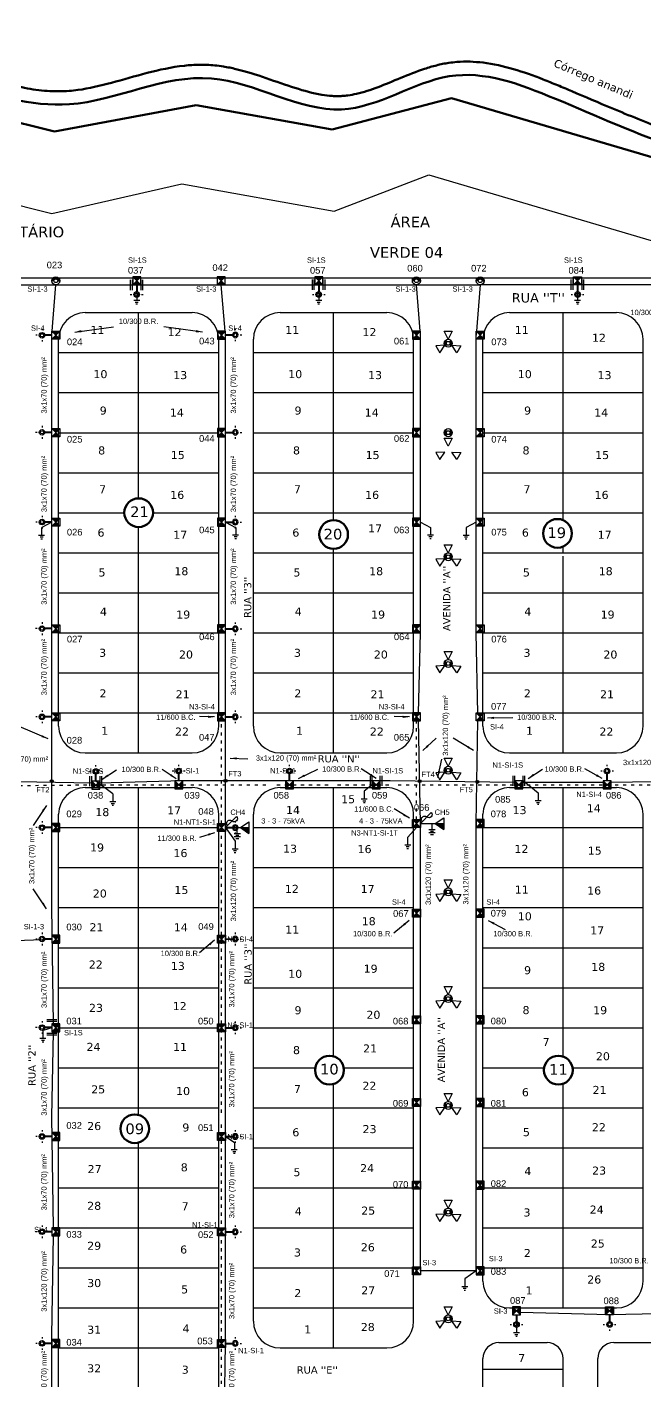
# Model space of a CAD drawing. Header units: millimetres. Extents: x 573 to 1525, y 204 to 1035.
# Drawn here: x 914 to 1146, y 527 to 1035 of the extents above; entities that cross this region are included whole.
import ezdxf

# ---------------------------------------------------------------- set-up
doc = ezdxf.new("R2010")
doc.units = ezdxf.units.MM
doc.header["$LTSCALE"] = 0.1
doc.linetypes.add('ACAD_ISO03W100', pattern=[30, 12, -18])
for name, color, linetype in [('Aterramento do neutro', 7, 'Continuous'), ('Chave Seccionadora', 7, 'Continuous'), ('DIVISALOTE', 8, 'Continuous'), ('LAGO', 4, 'Continuous'), ('Linha de Alta', 7, 'ACAD_ISO03W100'), ('Linha de Baixa', 7, 'Continuous'), ('LOTEAMENTO', 7, 'Continuous'), ('Luminária', 7, 'Continuous'), ('Luminária Central', 7, 'Continuous'), ('Numero do Poste', 7, 'Continuous'), ('Posteamento Quadrado', 7, 'Continuous'), ('Posteamento_circular', 7, 'Continuous'), ('Posto de Transformação de 112-5kVA', 7, 'Continuous'), ('Posto de transformação de 75kVA', 7, 'Continuous'), ('SECCIONAMENTO', 7, 'Continuous'), ('TEXTO', 5, 'Continuous'), ('TEXTO_POSTES', 7, 'Continuous')]:
    doc.layers.add(name, color=color, linetype=linetype)
doc.styles.get("Standard").update_dxf_attribs({"font": 'arial.ttf'})
doc.styles.add('TEXTO ARQ', font='verdana.ttf', dxfattribs={"height": 0.13})
doc.dimstyles.new('ISO-25', dxfattribs={"dimtxt": 2.5, "dimasz": 2.5, "dimexe": 1.25, "dimexo": 0.625, "dimtad": 1, "dimtxsty": 'Standard', "dimcen": 2.5, "dimadec": 0, "dimazin": 0, "dimtfac": 1, "dimtmove": 0, "dimatfit": 3, "dimfxl": 1, "dimarcsym": 0})

# ---------------------------------------------------------------- blocks, each defined once
blk = doc.blocks.new('A$C36D80377')
at = {"layer": 'Posteamento Quadrado'}
h = blk.add_hatch(color=256, dxfattribs=at)
h.paths.add_polyline_path([(3, 3), (0, 3), (1.5, 1.5)])
h.paths.add_polyline_path([(1.5, 1.5), (0, 0), (3, 0)])
blk.add_hatch(color=256, dxfattribs=at).paths.add_polyline_path([(1.5, 1.5), (0, 0), (3, 0)])
for p, q in [((0, 3), (3, 0)), ((3, 3), (0, 0))]:
    blk.add_line(p, q, dxfattribs=at)
blk.add_lwpolyline([(0, 0), (3, 0), (3, 3), (0, 3)], close=True, dxfattribs=at)
blk = doc.blocks.new('A$C2C4B7220')
at = {"layer": 'Posteamento_circular'}
blk.add_hatch(color=256, dxfattribs=at).paths.add_polyline_path([(0, 1.5), (0.79, 1.5, -1), (2.21, 1.5), (3, 1.5, 1)])
for p, q in [((0.79, 1.5), (0, 1.5)), ((2.21, 1.5), (3, 1.5))]:
    blk.add_line(p, q, dxfattribs=at)
for radius in [1.5, 0.706]:
    blk.add_circle((1.5, 1.5), radius, dxfattribs=at)
blk = doc.blocks.new('A$C0ECB1C16')
at = {"layer": 'Luminária'}
for p, q in [((0.54, 2.39), (0, 2.39)), ((2.39, 4.77), (2.39, 4.24)), ((2.39, 0.54), (2.39, 0)), ((3.42, 2.51), (3, 2.46)), ((3, 2.32), (3.42, 2.27)), ((6.05, 2.39), (3.01, 2.39)), ((6.05, 2.51), (3.42, 2.51)), ((6.05, 2.27), (3.42, 2.27))]:
    blk.add_line(p, q, dxfattribs=at)
for radius in [1.04, 0.618]:
    blk.add_circle((2.39, 2.39), radius, dxfattribs=at)
blk = doc.blocks.new('A$C71C201EE')
at = {"layer": 'Luminária'}
for p, q in [((2.39, 5.51), (2.39, 6.05)), ((0.54, 3.66), (0, 3.66)), ((2.32, 3.05), (2.27, 2.63)), ((2.27, 0), (2.27, 2.63)), ((2.39, 0), (2.39, 3.04)), ((2.51, 2.63), (2.46, 3.05)), ((2.51, 0), (2.51, 2.63)), ((4.77, 3.66), (4.24, 3.66))]:
    blk.add_line(p, q, dxfattribs=at)
for radius in [1.04, 0.618]:
    blk.add_circle((2.39, 3.66), radius, dxfattribs=at)
blk = doc.blocks.new('A$C404656BC')
at = {"layer": 'SECCIONAMENTO'}
for p, q in [((0, 4.8), (0, 0)), ((0.84, 4.8), (0.84, 0))]:
    blk.add_line(p, q, dxfattribs=at)
blk = doc.blocks.new('A$C0726275B')
at = {"layer": 'Aterramento do neutro'}
for p, q in [((0, 1.12), (2.86, 1.12)), ((2.86, 0), (2.86, 2.25)), ((3.55, 0.56), (3.55, 1.69)), ((4.24, 0.84), (4.24, 1.41))]:
    blk.add_line(p, q, dxfattribs=at)
blk = doc.blocks.new('A$C17DE67E3')
at = {"layer": 'Chave Seccionadora'}
blk.add_line((0, 0), (4.15, 4.09), dxfattribs=at)
for centre, start, end in [((1.64, 1.61), 224.442, 44.605), ((3.32, 3.26), 44.605, 224.442)]:
    blk.add_arc(centre, 1.18, start, end, dxfattribs=at)

msp = doc.modelspace()

# ---------------------------------------------------------------- hatches: boundary and pattern name
at = {"layer": 'Linha de Baixa'}
h = msp.add_hatch(color=256, dxfattribs=at)
h.paths.add_polyline_path([(923.57, 752.09), (923.01, 752.09, 0.414214), (923.57, 751.53)])
h.paths.add_polyline_path([(923.57, 752.66, 0.414214), (923.01, 752.09), (923.57, 752.09)])
h.paths.add_polyline_path([(924.14, 752.09, 0.414214), (923.57, 752.66), (923.57, 752.09)])
h.paths.add_polyline_path([(923.57, 751.53, 0.414214), (924.14, 752.09), (923.57, 752.09)])
h = msp.add_hatch(color=256, dxfattribs=at)
h.paths.add_polyline_path([(988.65, 752.23), (988.08, 752.23, 0.414214), (988.65, 751.67)])
h.paths.add_polyline_path([(988.65, 752.8, 0.414214), (988.08, 752.23), (988.65, 752.23)])
h.paths.add_polyline_path([(989.21, 752.23, 0.414214), (988.65, 752.8), (988.65, 752.23)])
h.paths.add_polyline_path([(988.65, 751.67, 0.414214), (989.21, 752.23), (988.65, 752.23)])
h = msp.add_hatch(color=256, dxfattribs=at)
h.paths.add_polyline_path([(1061.35, 752.09), (1060.78, 752.09, 0.414214), (1061.35, 751.53)])
h.paths.add_polyline_path([(1061.35, 752.66, 0.414214), (1060.78, 752.09), (1061.35, 752.09)])
h.paths.add_polyline_path([(1061.92, 752.09, 0.414214), (1061.35, 752.66), (1061.35, 752.09)])
h.paths.add_polyline_path([(1061.35, 751.53, 0.414214), (1061.92, 752.09), (1061.35, 752.09)])
h = msp.add_hatch(color=256, dxfattribs=at)
h.paths.add_polyline_path([(1082.97, 751.82), (1082.4, 751.82, 0.414214), (1082.97, 751.26)])
h.paths.add_polyline_path([(1082.97, 752.39, 0.414214), (1082.4, 751.82), (1082.97, 751.82)])
h.paths.add_polyline_path([(1083.53, 751.82, 0.414214), (1082.97, 752.39), (1082.97, 751.82)])
h.paths.add_polyline_path([(1082.97, 751.26, 0.414214), (1083.53, 751.82), (1082.97, 751.82)])
at = {"layer": 'Luminária Central'}
h = msp.add_hatch(color=256, dxfattribs=at)
h.paths.add_polyline_path([(1071.61, 916.69), (1071.05, 917.26, 0.198912), (1070.61, 916.2, 0.198912), (1071.05, 915.13), (1071.61, 915.7, -0.198912), (1071.4, 916.2, -0.198912)])
h.paths.add_polyline_path([(1073.17, 917.26), (1072.61, 916.69, -0.198912), (1072.82, 916.2, -0.198912), (1072.61, 915.7), (1073.17, 915.13, 0.198912), (1073.61, 916.2, 0.198912)])
h = msp.add_hatch(color=256, dxfattribs=at)
h.paths.add_polyline_path([(1071.61, 883.19), (1071.05, 883.76, 0.198912), (1070.61, 882.7, 0.198912), (1071.05, 881.63), (1071.61, 882.2, -0.198912), (1071.4, 882.7, -0.198912)])
h.paths.add_polyline_path([(1073.17, 883.76), (1072.61, 883.19, -0.198912), (1072.82, 882.7, -0.198912), (1072.61, 882.2), (1073.17, 881.63, 0.198912), (1073.61, 882.7, 0.198912)])
h = msp.add_hatch(color=256, dxfattribs=at)
h.paths.add_polyline_path([(1071.4, 836.2, -0.198912), (1071.61, 836.69), (1071.05, 837.26, 0.198912), (1070.61, 836.2, 0.198912), (1071.05, 835.13), (1071.61, 835.7, -0.198912)])
h.paths.add_polyline_path([(1073.61, 836.2, 0.198912), (1073.17, 837.26), (1072.61, 836.69, -0.198912), (1072.82, 836.2, -0.198912), (1072.61, 835.7), (1073.17, 835.13, 0.198912)])
h = msp.add_hatch(color=256, dxfattribs=at)
h.paths.add_polyline_path([(1071.4, 796.2, -0.198912), (1071.61, 796.69), (1071.05, 797.26, 0.198912), (1070.61, 796.2, 0.198912), (1071.05, 795.13), (1071.61, 795.7, -0.198912)])
h.paths.add_polyline_path([(1073.61, 796.2, 0.198912), (1073.17, 797.26), (1072.61, 796.69, -0.198912), (1072.82, 796.2, -0.198912), (1072.61, 795.7), (1073.17, 795.13, 0.198912)])
h = msp.add_hatch(color=256, dxfattribs=at)
h.paths.add_polyline_path([(1071.4, 756.2, -0.198912), (1071.61, 756.69), (1071.05, 757.26, 0.198912), (1070.61, 756.2, 0.198912), (1071.05, 755.13), (1071.61, 755.7, -0.198912)])
h.paths.add_polyline_path([(1073.61, 756.2, 0.198912), (1073.17, 757.26), (1072.61, 756.69, -0.198912), (1072.82, 756.2, -0.198912), (1072.61, 755.7), (1073.17, 755.13, 0.198912)])
h = msp.add_hatch(color=256, dxfattribs=at)
h.paths.add_polyline_path([(1071.4, 710.6, -0.198912), (1071.61, 711.1), (1071.05, 711.66, 0.198912), (1070.61, 710.6, 0.198912), (1071.05, 709.54), (1071.61, 710.1, -0.198912)])
h.paths.add_polyline_path([(1073.61, 710.6, 0.198912), (1073.17, 711.66), (1072.61, 711.1, -0.198912), (1072.82, 710.6, -0.198912), (1072.61, 710.1), (1073.17, 709.54, 0.198912)])
h = msp.add_hatch(color=256, dxfattribs=at)
h.paths.add_polyline_path([(1071.4, 670.6, -0.198912), (1071.61, 671.1), (1071.05, 671.66, 0.198912), (1070.61, 670.6, 0.198912), (1071.05, 669.54), (1071.61, 670.1, -0.198912)])
h.paths.add_polyline_path([(1073.61, 670.6, 0.198912), (1073.17, 671.66), (1072.61, 671.1, -0.198912), (1072.82, 670.6, -0.198912), (1072.61, 670.1), (1073.17, 669.54, 0.198912)])
h = msp.add_hatch(color=256, dxfattribs=at)
h.paths.add_polyline_path([(1071.4, 630.6, -0.198912), (1071.61, 631.1), (1071.05, 631.66, 0.198912), (1070.61, 630.6, 0.198912), (1071.05, 629.54), (1071.61, 630.1, -0.198912)])
h.paths.add_polyline_path([(1073.61, 630.6, 0.198912), (1073.17, 631.66), (1072.61, 631.1, -0.198912), (1072.82, 630.6, -0.198912), (1072.61, 630.1), (1073.17, 629.54, 0.198912)])
h = msp.add_hatch(color=256, dxfattribs=at)
h.paths.add_polyline_path([(1071.4, 590.6, 0.198912), (1071.61, 590.1), (1071.05, 589.54, -0.198912), (1070.61, 590.6, -0.198912), (1071.05, 591.66), (1071.61, 591.1, 0.198912)])
h.paths.add_polyline_path([(1073.61, 590.6, -0.198912), (1073.17, 589.54), (1072.61, 590.1, 0.198912), (1072.82, 590.6, 0.198912), (1072.61, 591.1), (1073.17, 591.66, -0.198912)])
h = msp.add_hatch(color=256, dxfattribs=at)
h.paths.add_polyline_path([(1071.4, 550.6, 0.198912), (1071.61, 550.1), (1071.05, 549.54, -0.198912), (1070.61, 550.6, -0.198912), (1071.05, 551.66), (1071.61, 551.1, 0.198912)])
h.paths.add_polyline_path([(1073.61, 550.6, -0.198912), (1073.17, 549.54), (1072.61, 550.1, 0.198912), (1072.82, 550.6, 0.198912), (1072.61, 551.1), (1073.17, 551.66, -0.198912)])
at = {"layer": 'Posto de Transformação de 112-5kVA'}
for points in [[(1070.45, 733.98), (1070.45, 736.2), (1067.22, 736.2)], [(997.45, 732.48), (997.45, 734.7), (994.22, 734.7)]]:
    msp.add_hatch(color=256, dxfattribs=at).paths.add_polyline_path(points)

# ---------------------------------------------------------------- linework, layer by layer
at = {"layer": 'Aterramento do neutro'}
for p, q in [((955.38, 939.62), (955.38, 935.17)), ((1023.59, 939.62), (1023.59, 935.17)), ((1120.57, 939.62), (1120.57, 935.17)), ((923.57, 849.2), (919.77, 847.17)), ((988.65, 849.2), (992.45, 847.17)), ((1061.65, 849.2), (1065.45, 847.17)), ((1082.57, 849.2), (1078.77, 847.17)), ((946.43, 747.34), (940.07, 752.09)), ((1100.33, 752.23), (1105.78, 747.69)), ((1043.65, 750.73), (1040.63, 748.31)), ((988.65, 734.7), (992.23, 729.61)), ((1060.15, 734.7), (1056.91, 731.11)), ((923.57, 659.7), (920.27, 658.65)), ((988.65, 618.96), (991.95, 616.8)), ((1082.57, 568.65), (1078.31, 565.63)), ((1097.66, 552.16), (1097.66, 548.32))]:
    msp.add_line(p, q, dxfattribs=at)
at = {"layer": 'DIVISALOTE'}
for p, q in [((956.11, 858.07), (956.11, 927.7)), ((1029.11, 849.94), (1029.11, 927.7)), ((1115.11, 849.92), (1115.11, 927.7)), ((926.11, 912.7), (986.11, 912.7)), ((999.11, 912.7), (1059.11, 912.7)), ((1085.11, 912.7), (1145.11, 912.7)), ((926.11, 897.7), (986.11, 897.7)), ((999.11, 897.7), (1059.11, 897.7)), ((1085.11, 897.7), (1145.11, 897.7)), ((926.11, 882.7), (986.11, 882.7)), ((999.11, 882.7), (1059.11, 882.7)), ((1085.11, 882.7), (1145.11, 882.7)), ((926.11, 867.7), (986.11, 867.7)), ((999.11, 867.7), (1059.11, 867.7)), ((1085.11, 867.7), (1145.11, 867.7)), ((926.11, 852.7), (950.73, 852.7)), ((961.49, 852.7), (986.11, 852.7)), ((999.11, 852.7), (1033.68, 852.7)), ((1033.68, 852.7), (1059.11, 852.7)), ((1085.11, 852.7), (1110.55, 852.7)), ((1110.55, 852.7), (1145.11, 852.7)), ((956.11, 836.42), (956.11, 847.32)), ((926.11, 837.7), (951.55, 837.7)), ((951.55, 837.7), (986.11, 837.7)), ((999.11, 837.7), (1024.55, 837.7)), ((1024.55, 837.7), (1059.11, 837.7)), ((1029.11, 836.42), (1029.11, 839.18)), ((1085.11, 837.7), (1110.55, 837.7)), ((1110.55, 837.7), (1145.11, 837.7)), ((1115.11, 837.7), (1115.11, 840.01)), ((956.11, 762.7), (956.11, 836.42)), ((1029.11, 762.7), (1029.11, 836.42)), ((1115.11, 762.7), (1115.11, 836.42)), ((926.11, 822.7), (986.11, 822.7)), ((999.11, 822.7), (1059.11, 822.7)), ((1085.11, 822.7), (1145.11, 822.7)), ((926.11, 807.7), (986.11, 807.7)), ((999.11, 807.7), (1059.11, 807.7)), ((1085.11, 807.7), (1145.11, 807.7)), ((926.11, 792.7), (986.11, 792.7)), ((999.11, 792.7), (1059.11, 792.7)), ((1085.11, 792.7), (1145.11, 792.7)), ((926.11, 777.7), (986.11, 777.7)), ((999.11, 777.7), (1059.11, 777.7)), ((1085.11, 777.7), (1145.11, 777.7)), ((956.11, 627.03), (956.11, 749.7)), ((1029.11, 648.98), (1029.11, 749.7)), ((1115.11, 648.89), (1115.11, 749.7)), ((926.11, 734.7), (986.11, 734.7)), ((999.11, 734.7), (1059.11, 734.7)), ((1085.11, 734.7), (1145.11, 734.7)), ((926.11, 719.7), (986.11, 719.7)), ((999.11, 719.7), (1059.11, 719.7)), ((1085.11, 719.7), (1145.11, 719.7)), ((926.11, 704.7), (986.11, 704.7)), ((999.11, 704.7), (1059.11, 704.7)), ((1085.11, 704.7), (1145.11, 704.7)), ((926.11, 689.7), (986.11, 689.7)), ((999.11, 689.7), (1059.11, 689.7)), ((1085.11, 689.7), (1145.11, 689.7)), ((926.11, 674.7), (986.11, 674.7)), ((999.11, 674.7), (1059.11, 674.7)), ((1085.11, 674.7), (1145.11, 674.7)), ((926.11, 659.7), (986.11, 659.7)), ((999.11, 659.7), (1059.11, 659.7)), ((1085.11, 659.7), (1145.11, 659.7)), ((926.11, 644.7), (986.11, 644.7)), ((999.11, 644.7), (1022.32, 644.7)), ((1032.92, 644.7), (1037.89, 644.7)), ((1037.89, 644.7), (1059.11, 644.7)), ((1085.11, 644.7), (1108.04, 644.7)), ((1118.65, 644.7), (1123.89, 644.7)), ((1123.89, 644.7), (1145.11, 644.7)), ((1029.11, 635.92), (1029.11, 638.65)), ((1029.11, 539.7), (1029.11, 635.92)), ((1115.11, 635.92), (1115.11, 638.73)), ((1115.11, 554.7), (1115.11, 635.92)), ((926.11, 629.7), (951.55, 629.7)), ((951.55, 629.7), (986.11, 629.7)), ((999.11, 629.7), (1059.11, 629.7)), ((1085.11, 629.7), (1145.11, 629.7)), ((926.11, 614.7), (951.55, 614.7)), ((951.55, 614.7), (986.11, 614.7)), ((956.11, 613.42), (956.11, 616.68)), ((999.11, 614.7), (1059.11, 614.7)), ((1085.11, 614.7), (1145.11, 614.7)), ((956.11, 494.7), (956.11, 613.42)), ((926.11, 599.7), (986.11, 599.7)), ((999.11, 599.7), (1059.11, 599.7)), ((1085.11, 599.7), (1145.11, 599.7)), ((926.11, 584.7), (986.11, 584.7)), ((999.11, 584.7), (1059.11, 584.7)), ((1085.11, 584.7), (1145.11, 584.7)), ((926.11, 569.7), (986.11, 569.7)), ((999.11, 569.7), (1059.11, 569.7)), ((1085.11, 569.7), (1145.11, 569.7)), ((926.11, 554.7), (986.11, 554.7)), ((999.11, 554.7), (1059.11, 554.7)), ((926.11, 539.7), (986.11, 539.7)), ((926.11, 539.7), (986.11, 539.7)), ((1085.11, 531.7), (1115.11, 531.7))]:
    msp.add_line(p, q, dxfattribs=at)
at = {"layer": 'DIVISALOTE', "lineweight": 100}
for centre in [(956.11, 852.7), (1029.15, 844.56), (1113.02, 844.96), (1027.62, 643.81), (1113.35, 643.81), (954.65, 621.85)]:
    msp.add_circle(centre, 5.38, dxfattribs=at)
at = {"layer": 'LAGO', "lineweight": 100}
for points, knots in [([(1462.06, 644.1), (1462.61, 660.73), (1439.57, 700.1), (1468.2, 746.56), (1471.95, 812.75), (1473.83, 875.49), (1439.13, 926.99), (1429.75, 969.13), (1357.54, 1000.03), (1270.32, 1011.26), (1193.28, 969.83), (1129.53, 1001.82), (1072.08, 1023.48), (1030.82, 993.52), (981.75, 1026.02), (933.58, 999.02), (889.39, 1013.23), (858.55, 1024.06), (847.39, 1033.05), (845.53, 1034.69)], [469.927495, 469.927495, 469.927495, 469.927495, 515.302083, 561.553533, 627.177927, 687.327653, 765.941716, 803.044037, 895.803918, 992.150046, 1050.67284, 1148.336728, 1190.597263, 1233.672696, 1283.026556, 1336.757734, 1380.334038, 1416.623434, 1424.287961, 1424.287961, 1424.287961, 1424.287961]), ([(1472.91, 871.46), (1472.58, 872.68), (1472.22, 873.89), (1471.24, 877.03), (1470.59, 878.95), (1468.51, 884.68), (1466.95, 888.44), (1462.41, 898.61), (1459.23, 904.88), (1453.04, 916.84), (1450.03, 922.53), (1446.67, 929.47), (1445.91, 931.09), (1444.78, 933.62), (1444.38, 934.56), (1443.65, 936.33), (1443.32, 937.15), (1442.68, 938.8), (1442.38, 939.63), (1441.48, 942.08), (1440.92, 943.7), (1439.56, 947.52), (1438.75, 949.71), (1436.87, 954.1), (1435.8, 956.29), (1433.78, 959.59), (1433.02, 960.71), (1431.37, 962.9), (1430.49, 963.96), (1427.69, 967.08), (1425.61, 969.07), (1418.95, 974.64), (1413.86, 978), (1402.67, 984.21), (1396.57, 987.06), (1383.67, 992.3), (1376.88, 994.69), (1366.4, 997.97), (1362.84, 999.01), (1352.1, 1001.98), (1344.84, 1003.75), (1330.23, 1006.69), (1322.87, 1007.86), (1307.63, 1009.49), (1299.75, 1009.88), (1288.2, 1009.65), (1284.5, 1009.46), (1273.46, 1008.45), (1266.16, 1007.23), (1256.14, 1004.64), (1253.33, 1003.8), (1247.81, 1002.02), (1245.08, 1001.07), (1236.84, 998.09), (1231.43, 996), (1220.82, 992.27), (1215.62, 990.63), (1208.75, 989.09), (1207, 988.76), (1204.04, 988.31), (1202.83, 988.16), (1200.38, 987.92), (1199.16, 987.84), (1195.47, 987.68), (1193, 987.7), (1184.41, 988.16), (1178.21, 989.17), (1165.64, 992.21), (1159.28, 994.23), (1146.44, 998.9), (1139.96, 1001.54), (1128.47, 1006.37), (1123.47, 1008.53), (1116.66, 1011.4), (1114.87, 1012.15), (1111.26, 1013.64), (1109.45, 1014.38), (1103.98, 1016.52), (1100.29, 1017.84), (1092.8, 1020.03), (1089, 1020.89), (1081.91, 1021.76), (1078.63, 1021.87), (1074.33, 1021.54), (1073.33, 1021.43), (1071.55, 1021.17), (1070.77, 1021.03), (1069.23, 1020.72), (1068.47, 1020.55), (1066.19, 1019.97), (1064.71, 1019.53), (1060.17, 1018.03), (1057.2, 1016.83), (1051.4, 1014.44), (1048.56, 1013.24), (1043.02, 1011.16), (1040.32, 1010.27), (1036.63, 1009.42), (1035.56, 1009.23), (1033.8, 1008.98), (1033.1, 1008.91), (1031.78, 1008.83), (1031.16, 1008.81), (1029.9, 1008.81), (1029.27, 1008.83), (1027.34, 1008.95), (1026.03, 1009.11), (1021.48, 1009.87), (1018.13, 1010.79), (1011.18, 1013), (1007.59, 1014.3), (1000.23, 1016.81), (996.45, 1018.04), (991.01, 1019.34), (989.43, 1019.66), (986.77, 1020.1), (985.69, 1020.24), (983.64, 1020.45), (982.68, 1020.51), (980.77, 1020.59), (979.81, 1020.6), (976.97, 1020.56), (975.1, 1020.43), (968.45, 1019.7), (963.8, 1018.67), (954.72, 1016.32), (950.29, 1015), (941.66, 1012.68), (937.45, 1011.68), (932.26, 1010.98), (931.17, 1010.86), (928.72, 1010.67), (927.36, 1010.62), (924.61, 1010.62), (923.23, 1010.68), (919.06, 1010.98), (916.24, 1011.36), (907.53, 1013.01), (901.5, 1014.75), (892.89, 1017.53), (890.46, 1018.34), (885.55, 1020.01), (883.09, 1020.84), (875.75, 1023.44), (870.95, 1025.28), (862.92, 1028.94), (859.57, 1030.69), (855.75, 1033.11), (854.98, 1033.63), (853.98, 1034.33), (853.73, 1034.51), (853.48, 1034.69)], [688.091391, 688.091391, 688.091391, 688.091391, 691.944058, 691.944058, 698.12943, 698.12943, 710.500174, 710.500174, 732.207644, 732.207644, 753.915114, 753.915114, 760.745782, 760.745782, 764.891054, 764.891054, 768.683358, 768.683358, 772.475662, 772.475662, 780.060269, 780.060269, 790.347068, 790.347068, 800.633866, 800.633866, 806.006152, 806.006152, 811.378439, 811.378439, 822.123012, 822.123012, 842.924814, 842.924814, 863.726617, 863.726617, 884.528419, 884.528419, 895.064607, 895.064607, 916.136982, 916.136982, 937.209357, 937.209357, 959.74053, 959.74053, 970.402564, 970.402564, 991.72663, 991.72663, 1000.17427, 1000.17427, 1008.621909, 1008.621909, 1026.030576, 1026.030576, 1043.439244, 1043.439244, 1049.443563, 1049.443563, 1053.649184, 1053.649184, 1057.854804, 1057.854804, 1066.266044, 1066.266044, 1086.863086, 1086.863086, 1107.460128, 1107.460128, 1128.05717, 1128.05717, 1143.82322, 1143.82322, 1149.471297, 1149.471297, 1155.119375, 1155.119375, 1166.41553, 1166.41553, 1177.711685, 1177.711685, 1187.149171, 1187.149171, 1189.99794, 1189.99794, 1192.216097, 1192.216097, 1194.434254, 1194.434254, 1198.870569, 1198.870569, 1208.141095, 1208.141095, 1217.411622, 1217.411622, 1226.682148, 1226.682148, 1230.496705, 1230.496705, 1233.076753, 1233.076753, 1235.368651, 1235.368651, 1237.66055, 1237.66055, 1242.244347, 1242.244347, 1253.163877, 1253.163877, 1264.083407, 1264.083407, 1275.002937, 1275.002937, 1279.370646, 1279.370646, 1282.311729, 1282.311729, 1284.903876, 1284.903876, 1287.496023, 1287.496023, 1292.680317, 1292.680317, 1306.071576, 1306.071576, 1319.462835, 1319.462835, 1332.854095, 1332.854095, 1336.461603, 1336.461603, 1341.000216, 1341.000216, 1345.538829, 1345.538829, 1354.616055, 1354.616055, 1373.204421, 1373.204421, 1380.398189, 1380.398189, 1387.591956, 1387.591956, 1402.139137, 1402.139137, 1413.678543, 1413.678543, 1416.698563, 1416.698563, 1417.718321, 1417.718321, 1417.718321, 1417.718321])]:
    msp.add_open_spline(points, degree=3, knots=knots, dxfattribs=at)
at = {"layer": 'Linha de Alta'}
for p, q in [((987.15, 736.2), (987.15, 774.7)), ((1060.15, 734.7), (1060.15, 776.2)), ((905.44, 750.43), (939.61, 750.73)), ((939.61, 750.73), (972.61, 750.73)), ((972.61, 750.73), (1004.91, 750.73)), ((1007.91, 750.73), (1027.61, 750.73)), ((1030.61, 750.73), (1050.31, 750.73)), ((1053.31, 750.73), (1098.61, 750.73)), ((1098.61, 750.73), (1131.61, 750.73)), ((1131.61, 750.73), (1171.61, 750.73)), ((987.15, 694.44), (987.15, 733.2)), ((987.15, 661.2), (987.15, 691.44)), ((987.15, 627.86), (987.15, 658.2)), ((987.15, 586.2), (987.15, 624.86)), ((987.15, 542.89), (987.15, 583.2)), ((987.15, 511.2), (987.15, 539.89))]:
    msp.add_line(p, q, dxfattribs=at)
at = {"layer": 'Linha de Baixa'}
for p, q in [((896.17, 938.12), (925.07, 938.12)), ((923.57, 919.2), (925.07, 938.12)), ((925.07, 938.12), (953.88, 938.12)), ((956.88, 938.12), (987.03, 938.12)), ((987.03, 938.12), (1022.09, 938.12)), ((988.65, 919.2), (987.03, 938.12)), ((1025.27, 938.12), (1060.15, 938.12)), ((1061.65, 919.2), (1060.15, 938.12)), ((1060.15, 938.12), (1084.07, 938.12)), ((1084.07, 938.12), (1082.57, 919.2)), ((1119.07, 938.12), (1084.07, 938.12)), ((1157.07, 938.12), (1122.26, 938.12)), ((923.57, 882.7), (923.57, 919.2)), ((988.65, 882.7), (988.65, 919.2)), ((1061.65, 882.7), (1061.65, 919.2)), ((1082.57, 882.7), (1082.57, 919.2)), ((923.57, 847.7), (923.57, 882.7)), ((988.65, 849.2), (988.65, 882.7)), ((1061.65, 847.7), (1061.65, 882.7)), ((1082.57, 847.7), (1082.57, 882.7)), ((923.57, 807.7), (923.57, 847.7)), ((988.65, 809.2), (988.65, 849.2)), ((1061.65, 807.7), (1061.65, 847.7)), ((1082.57, 807.7), (1082.57, 847.7)), ((923.57, 770), (923.57, 807.7)), ((988.65, 776.2), (988.65, 809.2)), ((1060.96, 777.56), (1061.65, 807.7)), ((1083.25, 777.5), (1082.57, 807.7)), ((988.65, 734.7), (988.65, 776.2)), ((1061.65, 736.2), (1060.92, 774.98)), ((1082.57, 736.2), (1083.25, 774.92)), ((923.57, 742.4), (923.57, 770)), ((938.8, 751.35), (903.94, 751.93)), ((972.61, 752.23), (941.33, 751.3)), ((1012.61, 752.23), (972.61, 752.23)), ((1050.3, 752.23), (1012.61, 752.23)), ((1097.07, 751.65), (1050.3, 752.23)), ((1130.11, 751.59), (1100.13, 751.61)), ((1169.35, 752.23), (1133.11, 751.57)), ((923.57, 704.7), (923.57, 742.4)), ((1061.65, 702.65), (1061.65, 736.2)), ((1082.57, 702.65), (1082.57, 736.2)), ((988.65, 692.94), (988.65, 734.7)), ((924.22, 661.2), (923.57, 704.7)), ((1061.65, 662.65), (1061.65, 702.65)), ((1082.57, 662.65), (1082.57, 702.65)), ((923.46, 692.82), (884.68, 691.2)), ((988.65, 659.7), (988.65, 692.94)), ((988.65, 618.96), (988.65, 659.7)), ((1061.65, 631.65), (1061.65, 662.65)), ((1082.57, 631.65), (1082.57, 662.65)), ((923.57, 626.36), (924.22, 658.2)), ((1061.65, 600.65), (1061.65, 631.65)), ((1082.57, 600.65), (1082.57, 631.65)), ((924.2, 584.7), (923.57, 626.36)), ((988.65, 583.2), (988.65, 618.96)), ((1061.65, 568.65), (1061.65, 600.65)), ((1082.57, 568.65), (1082.57, 600.65)), ((923.57, 544.39), (924.2, 581.7)), ((988.65, 541.39), (988.65, 583.2)), ((1082.57, 568.65), (1061.65, 568.65)), ((1132.56, 552.16), (1099.16, 552.97)), ((1170.66, 552.95), (1132.56, 552.16)), ((923.57, 505.73), (923.57, 544.39)), ((988.23, 511.08), (988.65, 541.39))]:
    msp.add_line(p, q, dxfattribs=at)
for centre in [(923.57, 752.09), (988.65, 752.23), (1061.35, 752.09), (1082.97, 751.82)]:
    msp.add_circle(centre, 0.566, dxfattribs=at)
at = {"layer": 'LOTEAMENTO', "lineweight": 100}
for p, q in [((853.34, 1013.3), (924.55, 995.53)), ((924.55, 995.53), (977.66, 1005.47)), ((977.66, 1005.47), (1028.62, 996.28)), ((1028.62, 996.28), (1073.38, 1008.09)), ((1073.38, 1008.09), (1195.92, 971.84))]:
    msp.add_line(p, q, dxfattribs=at)
at = {"layer": 'LOTEAMENTO'}
for p, q in [((841.11, 985.43), (923.58, 964.85)), ((1029.42, 965.65), (1064.87, 979.32)), ((1064.87, 979.32), (1195.44, 940.7)), ((923.58, 964.85), (972.34, 975.95)), ((972.34, 975.95), (1029.42, 965.65)), ((830.78, 940.7), (1377.11, 940.7)), ((936.11, 927.7), (976.11, 927.7)), ((1009.11, 927.7), (1049.11, 927.7)), ((1095.11, 927.7), (1135.11, 927.7)), ((926.11, 772.7), (926.11, 917.7)), ((986.11, 772.7), (986.11, 917.7)), ((999.11, 772.7), (999.11, 917.7)), ((1059.11, 772.7), (1059.11, 917.7)), ((1085.11, 772.7), (1085.11, 917.7)), ((1145.11, 772.7), (1145.11, 917.7)), ((936.11, 762.7), (976.11, 762.7)), ((1009.11, 762.7), (1049.11, 762.7)), ((1095.11, 762.7), (1135.11, 762.7)), ((936.11, 749.7), (976.11, 749.7)), ((1009.11, 749.7), (1049.11, 749.7)), ((1095.11, 749.7), (1135.11, 749.7)), ((926.11, 504.7), (926.11, 739.7)), ((986.11, 504.7), (986.11, 739.7)), ((999.11, 549.7), (999.11, 739.7)), ((1059.11, 549.7), (1059.11, 739.7)), ((1085.11, 564.7), (1085.11, 739.7)), ((1145.11, 564.7), (1145.11, 739.7)), ((1095.11, 554.7), (1135.11, 554.7)), ((1009.11, 539.7), (1049.11, 539.7)), ((1091.11, 541.7), (1109.11, 541.7)), ((1134.11, 541.7), (1364.11, 541.7)), ((1085.11, 448.7), (1085.11, 535.7)), ((1115.11, 448.7), (1115.11, 535.7)), ((1128.11, 448.7), (1128.11, 535.7))]:
    msp.add_line(p, q, dxfattribs=at)
for centre, radius, start, end in [((936.11, 917.7), 10, 90, 180), ((976.11, 917.7), 10, 0, 90), ((1009.11, 917.7), 10, 90, 180), ((1049.11, 917.7), 10, 0, 90), ((1095.11, 917.7), 10, 90, 180), ((1135.11, 917.7), 10, 0, 90), ((936.11, 772.7), 10, 180, 270), ((976.11, 772.7), 10, 270, 0), ((1009.11, 772.7), 10, 180, 270), ((1049.11, 772.7), 10, 270, 0), ((1095.11, 772.7), 10, 180, 270), ((1135.11, 772.7), 10, 270, 0), ((936.11, 739.7), 10, 90, 180), ((976.11, 739.7), 10, 0, 90), ((1009.11, 739.7), 10, 90, 180), ((1049.11, 739.7), 10, 0, 90), ((1095.11, 739.7), 10, 90, 180), ((1135.11, 739.7), 10, 0, 90), ((1095.11, 564.7), 10, 180, 270), ((1135.11, 564.7), 10, 270, 0), ((1009.11, 549.7), 10, 180, 270), ((1049.11, 549.7), 10, 270, 0), ((1091.11, 535.7), 6, 90, 180), ((1109.11, 535.7), 6, 0, 90), ((1134.11, 535.7), 6, 90, 180)]:
    msp.add_arc(centre, radius, start, end, dxfattribs=at)
at = {"layer": 'Luminária'}
for points in [[(1073.61, 920.7), (1072.11, 917.7), (1072.11, 917.7), (1070.61, 920.7)], [(1068.96, 912.65), (1070.81, 915.45), (1070.81, 915.45), (1067.46, 915.24)], [(1075.26, 912.65), (1073.41, 915.45), (1073.41, 915.45), (1076.76, 915.24)], [(1073.61, 880.7), (1072.11, 877.7), (1072.11, 877.7), (1070.61, 880.7)], [(1068.96, 872.65), (1070.81, 875.45), (1070.81, 875.45), (1067.46, 875.24)], [(1075.26, 872.65), (1073.41, 875.45), (1073.41, 875.45), (1076.76, 875.24)], [(1073.61, 840.7), (1072.11, 837.7), (1072.11, 837.7), (1070.61, 840.7)], [(1068.96, 832.65), (1070.81, 835.45), (1070.81, 835.45), (1067.46, 835.24)], [(1075.26, 832.65), (1073.41, 835.45), (1073.41, 835.45), (1076.76, 835.24)], [(1073.61, 800.7), (1072.11, 797.7), (1072.11, 797.7), (1070.61, 800.7)], [(1068.96, 792.65), (1070.81, 795.45), (1070.81, 795.45), (1067.46, 795.24)], [(1075.26, 792.65), (1073.41, 795.45), (1073.41, 795.45), (1076.76, 795.24)], [(1073.61, 760.7), (1072.11, 757.7), (1072.11, 757.7), (1070.61, 760.7)], [(1068.96, 752.65), (1070.81, 755.45), (1070.81, 755.45), (1067.46, 755.24)], [(1075.26, 752.65), (1073.41, 755.45), (1073.41, 755.45), (1076.76, 755.24)], [(1073.61, 715.1), (1072.11, 712.1), (1072.11, 712.1), (1070.61, 715.1)], [(1068.96, 707.05), (1070.81, 709.85), (1070.81, 709.85), (1067.46, 709.65)], [(1075.26, 707.05), (1073.41, 709.85), (1073.41, 709.85), (1076.76, 709.65)], [(1073.61, 675.1), (1072.11, 672.1), (1072.11, 672.1), (1070.61, 675.1)], [(1068.96, 667.05), (1070.81, 669.85), (1070.81, 669.85), (1067.46, 669.65)], [(1075.26, 667.05), (1073.41, 669.85), (1073.41, 669.85), (1076.76, 669.65)], [(1073.61, 635.1), (1072.11, 632.1), (1072.11, 632.1), (1070.61, 635.1)], [(1068.96, 627.05), (1070.81, 629.85), (1070.81, 629.85), (1067.46, 629.65)], [(1075.26, 627.05), (1073.41, 629.85), (1073.41, 629.85), (1076.76, 629.65)], [(1073.61, 595.1), (1072.11, 592.1), (1072.11, 592.1), (1070.61, 595.1)], [(1068.96, 587.05), (1070.81, 589.85), (1070.81, 589.85), (1067.46, 589.65)], [(1075.26, 587.05), (1073.41, 589.85), (1073.41, 589.85), (1076.76, 589.65)], [(1073.61, 555.1), (1072.11, 552.1), (1072.11, 552.1), (1070.61, 555.1)], [(1068.96, 547.05), (1070.81, 549.85), (1070.81, 549.85), (1067.46, 549.65)], [(1075.26, 547.05), (1073.41, 549.85), (1073.41, 549.85), (1076.76, 549.65)]]:
    msp.add_lwpolyline(points, close=True, dxfattribs=at)
at = {"layer": 'Luminária Central'}
for p, q in [((1071.61, 916.69), (1071.05, 917.26)), ((1071.05, 915.13), (1071.61, 915.7)), ((1072.61, 916.69), (1073.17, 917.26)), ((1073.17, 915.13), (1072.61, 915.7)), ((1071.61, 883.19), (1071.05, 883.76)), ((1072.61, 883.19), (1073.17, 883.76)), ((1071.05, 881.63), (1071.61, 882.2)), ((1073.17, 881.63), (1072.61, 882.2)), ((1071.61, 836.69), (1071.05, 837.26)), ((1072.61, 836.69), (1073.17, 837.26)), ((1071.05, 835.13), (1071.61, 835.7)), ((1073.17, 835.13), (1072.61, 835.7)), ((1071.05, 795.13), (1071.61, 795.7)), ((1073.17, 795.13), (1072.61, 795.7)), ((1071.05, 755.13), (1071.61, 755.7)), ((1073.17, 755.13), (1072.61, 755.7)), ((1071.05, 709.54), (1071.61, 710.1)), ((1073.17, 709.54), (1072.61, 710.1)), ((1071.05, 669.54), (1071.61, 670.1)), ((1073.17, 669.54), (1072.61, 670.1)), ((1071.05, 629.54), (1071.61, 630.1)), ((1073.17, 629.54), (1072.61, 630.1)), ((1073.17, 591.66), (1072.61, 591.1)), ((1073.17, 551.66), (1072.61, 551.1))]:
    msp.add_line(p, q, dxfattribs=at)
for centre, radius in [((1072.11, 916.2), 1.5), ((1072.11, 916.2), 0.706), ((1072.11, 882.7), 1.5), ((1072.11, 882.7), 0.706), ((1072.11, 836.2), 1.5), ((1072.11, 836.2), 0.706), ((1072.11, 796.2), 1.5), ((1072.11, 796.2), 0.706), ((1072.11, 756.2), 1.5), ((1072.11, 756.2), 0.706), ((1072.11, 710.6), 1.5), ((1072.11, 710.6), 0.706), ((1072.11, 670.6), 1.5), ((1072.11, 670.6), 0.706), ((1072.11, 630.6), 1.5), ((1072.11, 630.6), 0.706), ((1072.11, 590.6), 1.5), ((1072.11, 590.6), 0.706), ((1072.11, 550.6), 1.5), ((1072.11, 550.6), 0.706)]:
    msp.add_circle(centre, radius, dxfattribs=at)
at = {"layer": 'Posto de Transformação de 112-5kVA'}
for p, q in [((994.22, 734.7), (997.45, 736.91)), ((997.45, 736.91), (997.45, 732.48)), ((1061.65, 736.2), (1070.45, 736.2)), ((1066.05, 733.89), (1066.05, 736.2)), ((1067.22, 736.2), (1070.45, 738.41)), ((1067.22, 736.2), (1070.45, 733.98)), ((1070.45, 738.41), (1070.45, 733.98)), ((988.65, 734.7), (997.45, 734.7)), ((994.23, 732.39), (991.87, 732.39)), ((994.23, 731.23), (991.87, 731.23)), ((992.46, 731.81), (993.64, 731.81)), ((992.46, 730.66), (993.64, 730.66)), ((993.05, 732.39), (993.05, 734.7)), ((994.22, 734.7), (997.45, 732.48)), ((1067.23, 733.89), (1064.87, 733.89)), ((1067.23, 732.73), (1064.87, 732.73)), ((1065.46, 733.31), (1066.64, 733.31)), ((1065.46, 732.16), (1066.64, 732.16))]:
    msp.add_line(p, q, dxfattribs=at)

# ---------------------------------------------------------------- block references
at = {"layer": 'Aterramento do neutro'}
for p, rotation in [((954.25, 935.17), 270), ((1022.46, 935.17), 270), ((1119.45, 935.17), 270), ((918.64, 847.17), 269.9999999999981), ((1077.64, 847.17), 270), ((945.31, 747.34), 270), ((1039.51, 748.31), 270), ((1104.66, 747.69), 270), ((1055.78, 731.11), 270), ((991.1, 729.61), 270), ((919.14, 658.65), 270), ((1077.19, 565.63), 270), ((1096.54, 548.32), 270)]:
    msp.add_blockref('A$C0726275B', p, dxfattribs=dict(at, rotation=rotation))
at = {"layer": 'Aterramento do neutro', "xscale": -1}
for p, rotation in [((993.58, 847.17), 90.00000000000192), ((1066.58, 847.17), 90.00000000000192), ((993.08, 616.8), 90)]:
    msp.add_blockref('A$C0726275B', p, dxfattribs=dict(at, rotation=rotation))
at = {"layer": 'Chave Seccionadora', "xscale": -1, "rotation": 270}
for p in [(988.65, 734.7), (1061.65, 736.2)]:
    msp.add_blockref('A$C17DE67E3', p, dxfattribs=at)
at = {"layer": 'Luminária', "rotation": 90}
for p in [(957.76, 932.08), (1025.98, 932.08), (1122.96, 932.08), (1100.05, 546.11), (1134.95, 546.11)]:
    msp.add_blockref('A$C0ECB1C16', p, dxfattribs=at)
at = {"layer": 'Luminária'}
for name, p in [('A$C0ECB1C16', (917.53, 916.81)), ('A$C0ECB1C16', (917.51, 880.43)), ('A$C0ECB1C16', (917.53, 846.81)), ('A$C0ECB1C16', (917.51, 806.87)), ('A$C0ECB1C16', (917.53, 773.81)), ('A$C71C201EE', (937.69, 752.09)), ('A$C71C201EE', (968.72, 752.23)), ('A$C71C201EE', (1010.22, 752.23)), ('A$C71C201EE', (1129.22, 752.23)), ('A$C0ECB1C16', (917.53, 732.31)), ('A$C0ECB1C16', (917.53, 690.56)), ('A$C0ECB1C16', (917.51, 657.37)), ('A$C0ECB1C16', (917.53, 616.57)), ('A$C0ECB1C16', (917.51, 580.87)), ('A$C0ECB1C16', (917.53, 539))]:
    msp.add_blockref(name, p, dxfattribs=at)
at = {"layer": 'Luminária', "xscale": -1}
for p in [(994.71, 916.93), (994.71, 880.43), (994.69, 846.81), (994.71, 806.81), (994.69, 773.81), (994.69, 732.31), (994.69, 690.56), (994.69, 657.31), (994.69, 616.57), (994.69, 580.81), (994.69, 539)]:
    msp.add_blockref('A$C0ECB1C16', p, dxfattribs=at)
at = {"layer": 'Posteamento Quadrado'}
for p in [(953.88, 938.12), (985.53, 938.12), (1022.09, 938.12), (923.57, 733.2), (1082.57, 734.7), (1082.57, 701.15), (923.57, 691.44), (923.57, 658.2), (1082.57, 661.15), (1082.57, 630.15), (923.57, 617.46), (1082.57, 599.15), (923.57, 581.7), (1082.57, 567.15), (923.57, 539.89)]:
    msp.add_blockref('A$C36D80377', p, dxfattribs=at)
at = {"layer": 'Posteamento Quadrado', "xscale": -1}
for p, rotation in [((1119.07, 941.12), 180), ((923.57, 920.7), 180), ((1082.57, 920.7), 180), ((923.57, 884.2), 180), ((1082.57, 884.2), 180), ((923.57, 850.7), 180), ((1082.57, 850.7), 180), ((923.57, 810.7), 180), ((1082.57, 810.7), 180), ((923.57, 777.7), 180), ((1082.57, 777.7), 180), ((1131.06, 552.16), 269.9999999999972)]:
    msp.add_blockref('A$C36D80377', p, dxfattribs=dict(at, rotation=rotation))
at = {"layer": 'Posteamento Quadrado'}
for p, rotation in [((988.65, 920.7), 180), ((1061.65, 920.7), 180), ((988.65, 884.2), 180), ((1061.65, 884.2), 180), ((988.65, 850.7), 180), ((1061.65, 850.7), 180), ((988.65, 810.7), 180), ((1061.65, 810.7), 180), ((988.65, 777.7), 180), ((1061.65, 777.7), 180), ((938.57, 752.09), 270), ((969.61, 752.23), 270), ((1011.11, 752.23), 270), ((1043.65, 752.23), 270), ((1097.11, 752.23), 270), ((1130.11, 752.23), 270), ((1096.16, 555.16), 270)]:
    msp.add_blockref('A$C36D80377', p, dxfattribs=dict(at, rotation=rotation))
at = {"layer": 'Posteamento Quadrado', "xscale": -1}
for p in [(988.65, 733.2), (1061.65, 734.7), (1061.65, 701.15), (988.65, 691.44), (988.65, 658.2), (1061.65, 661.15), (1061.65, 630.15), (988.65, 617.46), (1061.65, 599.15), (988.65, 581.7), (1061.65, 567.15), (988.65, 539.89)]:
    msp.add_blockref('A$C36D80377', p, dxfattribs=at)
at = {"layer": 'Posteamento_circular'}
for p in [(923.57, 938.12), (1058.65, 938.12), (1082.57, 938.12)]:
    msp.add_blockref('A$C2C4B7220', p, dxfattribs=at)
at = {"layer": 'SECCIONAMENTO', "zscale": 0.8}
for p, xscale, yscale, rotation in [((953.76, 939.98), 0.8000000000000682, 0.7999999999999545, 180), ((957, 939.98), -0.8000000000000682, 0.7999999999999545, 180), ((1021.91, 940.04), 0.8000000000000682, 0.7999999999999545, 180), ((1025.27, 940.04), -0.8000000000000682, 0.7999999999999545, 180), ((1118.89, 940.04), 0.8000000000000682, 0.7999999999999545, 180), ((1122.26, 940.04), -0.8000000000000682, 0.7999999999999545, 180), ((938.53, 754.01), 0.8000000000000682, 0.7999999999999545, 180), ((941.7, 754.01), -0.8000000000000682, 0.7999999999999545, 180), ((1043.65, 754.15), 0.8000000000000682, 0.7999999999999545, 180), ((1046.65, 754.15), -0.8000000000000682, 0.7999999999999545, 180), ((1096.4, 754.15), -0.8000000000000682, 0.7999999999999545, 180), ((1100.8, 754.15), 0.8000000000000682, 0.7999999999999545, 180), ((921.65, 662), -0.8000000000000398, 0.7999999999999597, 270), ((921.65, 657.55), 0.8000000000000398, 0.7999999999999597, 270)]:
    msp.add_blockref('A$C404656BC', p, dxfattribs=dict(at, xscale=xscale, yscale=yscale, rotation=rotation))

# ---------------------------------------------------------------- texts
at = {"layer": 'Numero do Poste', "char_height": 2.5, "width": 5.5819, "attachment_point": 1}
for s, insert in [('023', (921.66, 946.79)), ('037', (952.09, 944.8)), ('042', (983.74, 945.8)), ('057', (1020.3, 944.8)), ('060', (1056.74, 945.58)), ('072', (1080.66, 945.58)), ('084', (1117.16, 944.8)), ('024', (929.23, 917.99)), ('043', (978.75, 918.27)), ('061', (1051.75, 918.27)), ('073', (1088.23, 917.99)), ('025', (929.23, 881.49)), ('044', (978.75, 881.77)), ('062', (1051.75, 881.77)), ('074', (1088.23, 881.49)), ('045', (978.75, 847.51)), ('063', (1051.75, 847.51)), ('026', (929.23, 846.67)), ('075', (1088.23, 846.67)), ('046', (978.75, 807.45)), ('064', (1051.75, 807.45)), ('027', (929.23, 806.58)), ('076', (1088.23, 806.58)), ('077', (1088.14, 781.39)), ('028', (929.14, 768.69)), ('047', (978.72, 769.78)), ('065', (1051.72, 769.78)), ('038', (937.02, 748.06)), ('039', (973.24, 748.06)), ('058', (1006.64, 748.06)), ('059', (1043.51, 748.06)), ('085', (1089.65, 746.55)), ('086', (1131.18, 748.06)), ('029', (929.02, 741.09)), ('048', (978.44, 742.01)), ('066', (1059.23, 743.49)), ('078', (1088.02, 741.09)), ('067', (1051.44, 703.76)), ('079', (1088.02, 703.87)), ('030', (929.02, 698.72)), ('049', (978.44, 698.86)), ('031', (929.02, 663.45)), ('050', (978.35, 663.43)), ('068', (1051.35, 663.43)), ('080', (1088.02, 663.45)), ('069', (1051.35, 632.63)), ('081', (1088.02, 632.62)), ('032', (929.02, 624.34)), ('051', (978.35, 623.48)), ('070', (1051.35, 602.23)), ('082', (1088.02, 602.53)), ('033', (929.02, 583.52)), ('052', (978.35, 583.4)), ('071', (1048.11, 568.82)), ('083', (1088.02, 569.61)), ('087', (1095.25, 558.74)), ('088', (1130.27, 558.62)), ('034', (929.02, 543.09)), ('053', (978.07, 543.55))]:
    msp.add_mtext(s, dxfattribs=dict(at, insert=insert))
at = {"layer": 'Posto de transformação de 75kVA', "char_height": 2, "width": 21.2089, "attachment_point": 1}
for s, insert in [('3 - 3 - 75kVA', (1002.06, 738.22)), ('4 - 3 - 75kVA', (1038.67, 738.22))]:
    msp.add_mtext(s, dxfattribs=dict(at, insert=insert))
at = {"layer": 'TEXTO', "lineweight": 100, "style": 'TEXTO ARQ'}
msp.add_text('Córrego anandi', height=3, rotation=336.9762, dxfattribs=at).set_placement((1111.31, 1020.09))
at = {"layer": 'TEXTO', "style": 'TEXTO ARQ'}
for s, height, p in [('ÁREA ', 4, (1050.5, 959.66)), ('EQUIPAMENTO COMUNITÁRIO', 4, (846.51, 955.92)), ('VERDE 04', 4, (1042.77, 948.22)), ("RUA ''T''", 3.5, (1095.91, 931.48)), ('11', 3, (938.03, 919.71)), ('12', 3, (966.96, 918.89)), ('11', 3, (1011.03, 919.71)), ('12', 3, (1039.96, 918.89)), ('11', 3, (1097.03, 919.71)), ('12', 3, (1125.96, 916.76)), ('10', 3, (939.16, 903.14)), ('13', 3, (969.06, 902.78)), ('10', 3, (1012.16, 903.14)), ('13', 3, (1042.06, 902.78)), ('10', 3, (1098.16, 903.14)), ('13', 3, (1128.06, 902.78)), ('9', 3, (941.52, 889.49)), ('14', 3, (967.8, 888.74)), ('9', 3, (1014.52, 889.49)), ('14', 3, (1040.8, 888.74)), ('9', 3, (1100.52, 889.49)), ('14', 3, (1126.8, 888.74)), ('8', 3, (940.94, 874.55)), ('15', 3, (968.15, 872.82)), ('8', 3, (1013.94, 874.55)), ('15', 3, (1041.15, 872.82)), ('8', 3, (1099.94, 874.55)), ('15', 3, (1127.15, 872.82)), ('7', 3, (941.29, 860)), ('7', 3, (1014.29, 860)), ('7', 3, (1100.29, 860)), ('16', 3, (967.95, 857.88)), ('16', 3, (1040.95, 857.88)), ('16', 3, (1126.95, 857.88)), ('21', 4, (952.93, 851.07)), ('17', 3, (1042.08, 845.33)), ('19', 4, (1109.26, 843.22)), ('6', 3, (940.69, 843.75)), ('17', 3, (969.08, 842.93)), ('6', 3, (1013.69, 843.75)), ('20', 4, (1025.43, 842.69)), ('6', 3, (1099.69, 843.75)), ('17', 3, (1128.08, 842.93)), ('18', 3, (969.48, 829.29)), ('18', 3, (1042.48, 829.29)), ('18', 3, (1128.48, 829.29)), ('5', 3, (941.09, 828.81)), ('5', 3, (1014.09, 828.81)), ('5', 3, (1100.09, 828.81)), ('4', 3, (941.61, 814.18)), ('4', 3, (1014.61, 814.18)), ('4', 3, (1100.61, 814.18)), ('19', 3, (970.2, 813.04)), ('19', 3, (1043.2, 813.04)), ('19', 3, (1129.2, 813.04)), ('3', 3, (941.3, 798.71)), ('3', 3, (1014.3, 798.71)), ('3', 3, (1100.3, 798.71)), ('20', 3, (971.23, 798.06)), ('20', 3, (1044.23, 798.06)), ('20', 3, (1130.23, 798.06)), ('2', 3, (941.43, 783.5)), ('2', 3, (1014.43, 783.5)), ('2', 3, (1100.43, 783.5)), ('21', 3, (969.98, 783.15)), ('21', 3, (1042.98, 783.15)), ('21', 3, (1128.98, 783.15)), ('1', 3, (942.08, 769.47)), ('22', 3, (969.73, 769.18)), ('1', 3, (1015.08, 769.47)), ('22', 3, (1042.73, 769.18)), ('1', 3, (1101.23, 769.47)), ('22', 3, (1128.73, 769.18)), ("RUA ''N''", 2.7, (1023.19, 759.13)), ('15', 3, (1031.98, 743.83)), ('18', 3, (939.87, 739)), ('17', 3, (966.78, 739.67)), ('14', 3, (1011.32, 739.77)), ('13', 3, (1096.22, 739.76)), ('14', 3, (1124, 740.48)), ('19', 3, (937.9, 725.75)), ('16', 3, (969.15, 723.65)), ('13', 3, (1010.22, 725.3)), ('16', 3, (1038.15, 725.15)), ('12', 3, (1096.91, 725.24)), ('15', 3, (1124.36, 724.56)), ('20', 3, (938.93, 708.5)), ('15', 3, (969.48, 709.82)), ('12', 3, (1010.91, 710.24)), ('17', 3, (1039.29, 710.21)), ('11', 3, (1097.03, 709.97)), ('16', 3, (1124.15, 709.61)), ('18', 3, (1039.69, 698.12)), ('10', 3, (1098.16, 699.96)), ('21', 3, (937.68, 695.86)), ('14', 3, (969.28, 695.84)), ('11', 3, (1011.03, 694.97)), ('17', 3, (1125.29, 694.67)), ('22', 3, (937.43, 681.89)), ('13', 3, (968.18, 681.37)), ('10', 3, (1012.16, 678.4)), ('19', 3, (1040.41, 680.32)), ('9', 3, (1100.52, 679.76)), ('18', 3, (1125.69, 681.02)), ('23', 3, (937.5, 665.65)), ('12', 3, (968.87, 666.31)), ('9', 3, (1014.52, 664.76)), ('20', 3, (1041.44, 663.06)), ('8', 3, (1099.94, 664.81)), ('19', 3, (1126.41, 664.78)), ('7', 3, (1107.48, 652.87)), ('24', 3, (936.58, 651.03)), ('11', 3, (968.99, 651.04)), ('8', 3, (1013.94, 649.81)), ('21', 3, (1040.19, 650.43)), ('20', 3, (1127.44, 647.52)), ('10', 4, (1024.06, 642.19)), ('11', 4, (1109.92, 642.06)), ('22', 3, (1039.94, 636.46)), ('25', 3, (938.34, 635.11)), ('10', 3, (970.12, 634.47)), ('7', 3, (1014.29, 635.26)), ('6', 3, (1099.69, 634.02)), ('21', 3, (1126.19, 634.89)), ('26', 3, (936.83, 621.36)), ('09', 4, (951.16, 619.83)), ('9', 3, (972.47, 620.82)), ('6', 3, (1013.69, 619.02)), ('23', 3, (1040.01, 620.21)), ('5', 3, (1100.09, 619.07)), ('22', 3, (1125.94, 620.92)), ('8', 3, (971.89, 605.88)), ('27', 3, (937, 605.22)), ('5', 3, (1014.09, 604.07)), ('24', 3, (1039.09, 605.59)), ('4', 3, (1100.61, 604.45)), ('23', 3, (1126.01, 604.67)), ('28', 3, (936.83, 591.47)), ('7', 3, (972.24, 591.33)), ('4', 3, (1014.61, 589.45)), ('25', 3, (1039.51, 589.67)), ('3', 3, (1100.3, 588.98)), ('24', 3, (1125.09, 590.05)), ('29', 3, (936.83, 576.5)), ('26', 3, (1039.34, 575.93)), ('25', 3, (1125.51, 577.32)), ('6', 3, (971.64, 575.08)), ('3', 3, (1014.3, 573.98)), ('2', 3, (1100.43, 573.76)), ('30', 3, (936.83, 562.52)), ('26', 3, (1124.19, 563.84)), ('5', 3, (972.04, 560.14)), ('2', 3, (1014.43, 558.76)), ('27', 3, (1039.51, 559.78)), ('1', 3, (1101.08, 559.74)), ('31', 3, (936.83, 545.04)), ('4', 3, (972.56, 545.51)), ('1', 3, (1018.16, 545.14)), ('28', 3, (1039.34, 546.04)), ('32', 3, (936.83, 530.56)), ('3', 3, (972.26, 530.05)), ("RUA ''E''", 2.7, (1015.35, 530.1)), ('7', 3, (1098.33, 534.45))]:
    msp.add_text(s, height=height, dxfattribs=at).set_placement(p)
for s, p in [("AVENIDA ''A''", (1072.89, 808.35)), ("RUA ''3''", (998.29, 813.28)), ("RUA ''3''", (998.43, 675.81)), ("AVENIDA ''A''", (1070.85, 639.24)), ("RUA ''2''", (917.46, 637.89))]:
    msp.add_text(s, height=2.7, rotation=90, dxfattribs=at).set_placement(p)
at = {"layer": 'TEXTO_POSTES', "char_height": 2, "attachment_point": 1}
for s, insert, width in [('SI-1S', (952.13, 948.38), 9.6181), ('SI-1S', (1019.17, 948.38), 9.6181), ('SI-1S', (1115.46, 948.38), 9.6181), ('SI-1-3', (914.38, 937.54), 9.6181), ('SI-1-3', (977.64, 937.54), 9.6181), ('SI-1-3', (1052.32, 937.54), 16.6665), ('SI-1-3', (1073.68, 937.54), 9.6181), ('10/300 B.R.', (1140.34, 928.76), 23.2929), ('10/300 B.R.', (948.69, 925.45), 23.2929), ('SI-4', (915.75, 922.89), 9.6181), ('SI-4', (989.67, 922.89), 9.6181), ('11/600 B.C.', (962.66, 777.07), 16.2002), ('N3-SI-4', (975.01, 780.98), 16.6665), ('11/600 B.C.', (1035.21, 777.07), 23.2929), ('N3-SI-4', (1046.09, 780.98), 16.6665), ('10/300 B.R.', (1097.92, 777.07), 23.2929), ('SI-4', (1087.78, 773.47), 16.6665), ('3x1x120 (70) mm²', (899.52, 761.4), 27.3017), ('3x1x120 (70) mm²', (1000.01, 761.79), 27.3017), ('N1-SI-1S', (931.44, 756.86), 16.6665), ('10/300 B.R.', (949.71, 757.52), 15.603), ('N1-SI-1', (969.23, 757), 16.6665), ('N1-SI-1', (1005.38, 757), 16.6665), ('10/300 B.R.', (1024.89, 757.65), 19.2659), ('N1-SI-1S', (1043.73, 757), 16.6665), ('N1-SI-1S', (1088.67, 759.12), 9.6181), ('10/300 B.R.', (1108.21, 757.65), 15.4616), ('3x1x120 (70) mm²', (1137.58, 760.11), 27.3017), ('FT3', (989.68, 755.9), 5.8901), ('FT4', (1062.09, 755.62), 5.8901), ('FT2', (917.74, 749.89), 5.8901), ('FT5', (1076.36, 749.97), 5.8901), ('N1-SI-4', (1120.09, 748.16), 9.6181), ('CH4', (990.48, 741.48), 16.3629), ('11/600 B.C.', (1036.89, 742.67), 16.3187), ('CH5', (1067.02, 741.48), 16.3629), ('N1-NT1-SI-1', (969.25, 737.74), 16.6665), ('11/300 B.R.', (963.14, 731.73), 17.7702), ('N3-NT1-SI-1T', (1035.74, 733.73), 19.8397), ('SI-4', (1051.01, 707.82), 7.9254), ('SI-4', (1086.39, 707.82), 7.9254), ('SI-1-3', (913.07, 698.58), 8.5256), ('10/300 B.R.', (1036.43, 695.94), 15.2711), ('10/300 B.R.', (1088.99, 695.94), 23.2929), ('N1-SI-4', (989.33, 693.89), 8.5256), ('10/300 B.R.', (964.34, 688.55), 15.4484), ('N1-SI-1', (989.33, 661.7), 8.5256), ('SI-1S', (928.14, 658.85), 8.5256), ('N1-SI-1', (989.33, 619.91), 8.5256), ('SI-4', (916.94, 585.08), 8.5256), ('N1-SI-1', (976.12, 586.84), 8.5256), ('SI-3', (1087.33, 574.19), 9.6181), ('10/300 B.R.', (1132.47, 573.39), 18.3413), ('SI-3', (1062.44, 572.69), 9.6181), ('SI-3', (1089.18, 554.54), 9.6181), ('N1-SI-1', (993.41, 539.73), 8.5256)]:
    msp.add_mtext(s, dxfattribs=dict(at, insert=insert, width=width))
at = {"layer": 'TEXTO_POSTES', "char_height": 2, "width": 27.3017, "attachment_point": 1, "rotation": 90}
for s, insert in [('3x1x70 (70) mm²', (919.64, 889.86)), ('3x1x70 (70) mm²', (990.58, 889.86)), ('3x1x70 (70) mm²', (919.64, 852.89)), ('3x1x70 (70) mm²', (990.58, 852.89)), ('3x1x70 (70) mm²', (919.64, 818.21)), ('3x1x70 (70) mm²', (990.58, 818.21)), ('3x1x70 (70) mm²', (919.64, 784.29)), ('3x1x70 (70) mm²', (990.58, 784.29)), ('3x1x120 (70) mm²', (1070.05, 761.61)), ('3x1x70 (70) mm²', (915.04, 713.56)), ('3x1x120 (70) mm²', (1063.59, 705.73)), ('3x1x120 (70) mm²', (1077.67, 705.88)), ('3x1x120 (70) mm²', (990.59, 699.57)), ('3x1x70 (70) mm²', (919.64, 667.09)), ('3x1x70 (70) mm²', (989.95, 667.28)), ('3x1x70 (70) mm²', (989.95, 629.85)), ('3x1x70 (70) mm²', (919.64, 626.76)), ('3x1x70 (70) mm²', (919.64, 591.24)), ('3x1x70 (70) mm²', (989.95, 588.32)), ('3x1x120 (70) mm²', (919.64, 553.28)), ('3x1x70 (70) mm²', (989.95, 550.53)), ('3x1x120 (70) mm²', (919.64, 515.9)), ('3x1x70 (70) mm²', (989.95, 517.44))]:
    msp.add_mtext(s, dxfattribs=dict(at, insert=insert))

# ---------------------------------------------------------------- leaders
at = {"layer": 'TEXTO_POSTES'}
for points in [[(932.15, 920.4), (946.64, 922.38)], [(980.08, 920.4), (965.58, 922.38)], [(984.57, 776.15), (978.86, 776.31)], [(1057.57, 776.15), (1051.86, 776.31)], [(922.17, 767.98), (911.39, 772.62)], [(1086.77, 775.79), (1096.33, 775.94)], [(1062.64, 763.62), (1067.63, 768.27)], [(1081.58, 763.62), (1073.95, 768.27)], [(942.44, 752.86), (947.82, 756.35)], [(970.22, 753), (964.95, 756.49)], [(990.35, 760.68), (997, 760.5)], [(1016, 753.13), (1023.19, 756.63)], [(1045.15, 753.13), (1039.43, 756.75)], [(1068.19, 753.42), (1069.66, 760.35)], [(1102, 753.13), (1107.38, 756.63)], [(1129.83, 753.13), (1123.24, 756.69)], [(921.58, 743.03), (916.54, 735.51)], [(1057.57, 738.24), (1051.86, 741.68)], [(984.57, 732.79), (978.86, 730.97)], [(921.58, 704.29), (916.54, 711.81)], [(1057.42, 699.88), (1051.71, 695.18)], [(1087.05, 699.88), (1093.48, 696.57)], [(984.57, 692.49), (978.86, 687.79)]]:
    msp.add_leader(points, dimstyle='ISO-25', override={"dimgap": 0.625, "dimtad": 0}, dxfattribs=at)

doc.saveas('drawing.dxf')
